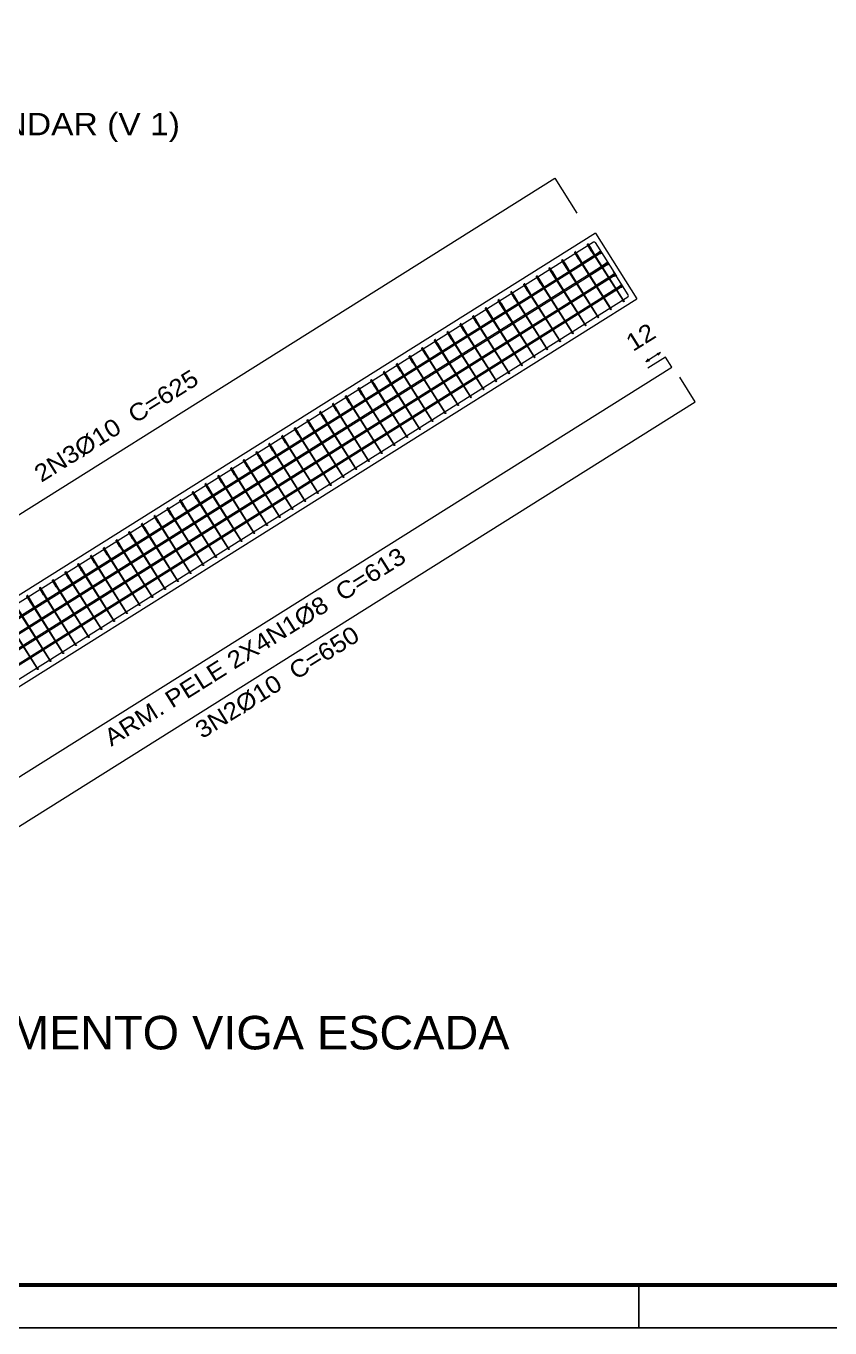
# Model space of a CAD drawing. Header units: millimetres. Extents: x 99 to 638, y -146 to 19.
# Drawn here: x 568.53 to 587.23, y -145.74 to -115.45 of the extents above; entities that cross this region are included whole.
import ezdxf
from ezdxf.enums import TextEntityAlignment as Align

# ---------------------------------------------------------------- set-up
doc = ezdxf.new("R2010")
doc.units = ezdxf.units.MM
for name, color, linetype, lineweight in [('ARM_DENTRO_VIGA', 4, 'Continuous', 15), ('ARM_LONGITUDINAL_Ø10', 33, 'Continuous', 9), ('ARM_LONGITUDINAL_Ø6_3', 31, 'Continuous', 9), ('ARM_LONGITUDINAL_Ø8', 32, 'Continuous', 9), ('COT_ARM', 3, 'Continuous', 0), ('SEC_DIM_VIGA', 3, 'Continuous', 0), ('TEXTO_REF_NOME', 3, 'Continuous', 0)]:
    doc.layers.add(name, color=color, linetype=linetype, lineweight=lineweight)
doc.layers.add('ARQ-FOLHA', color=7, linetype='Continuous')
doc.layers.add('ARQ-TEXTO4', color=1, linetype='Continuous')
doc.styles.add('CYPETXT', font='arial.ttf', dxfattribs={"height": 0.2})
doc.styles.add('ROMANS', font='romans.shx')

# ---------------------------------------------------------------- blocks, each defined once
blk = doc.blocks.new('FOLHA A1')
at = {"layer": 'ARQ-FOLHA'}
for p, q in [((286, -594), (286, -584)), ((0, -594), (841, -594))]:
    blk.add_line(p, q, dxfattribs=at)
at = {"layer": 'ARQ-FOLHA', "const_width": 1}
blk.add_lwpolyline([(25, -10), (25, -584), (831, -584), (831, -10), (25, -10)], dxfattribs=at)

msp = doc.modelspace()

# ---------------------------------------------------------------- hatches: boundary and pattern name
at = {"layer": 'ARM_DENTRO_VIGA'}
h = msp.add_hatch(color=256, dxfattribs=at)
edge = h.paths.add_edge_path()
edge.add_arc((581.3756, -120.8639), 0.0032, 0, 360)
h = msp.add_hatch(color=256, dxfattribs=at)
edge = h.paths.add_edge_path()
edge.add_arc((581.672, -120.6779), 0.0032, 0, 360)
h = msp.add_hatch(color=256, dxfattribs=at)
edge = h.paths.add_edge_path()
edge.add_arc((581.7576, -120.7571), 0.0032, 0, 360)
h = msp.add_hatch(color=256, dxfattribs=at)
edge = h.paths.add_edge_path()
edge.add_arc((581.0791, -121.05), 0.0032, 0, 360)
h = msp.add_hatch(color=256, dxfattribs=at)
edge = h.paths.add_edge_path()
edge.add_arc((581.1647, -121.1292), 0.0032, 0, 360)
h = msp.add_hatch(color=256, dxfattribs=at)
edge = h.paths.add_edge_path()
edge.add_arc((581.4611, -120.9432), 0.0032, 0, 360)
h = msp.add_hatch(color=256, dxfattribs=at)
edge = h.paths.add_edge_path()
edge.add_arc((581.464, -120.9647), 0.0032, 0, 360)
h = msp.add_hatch(color=256, dxfattribs=at)
edge = h.paths.add_edge_path()
edge.add_arc((581.481, -120.9918), 0.0032, 0, 360)
h = msp.add_hatch(color=256, dxfattribs=at)
edge = h.paths.add_edge_path()
edge.add_arc((582.1963, -121.1563), 0.0032, 0, 360)
h = msp.add_hatch(color=256, dxfattribs=at)
edge = h.paths.add_edge_path()
edge.add_arc((580.4862, -121.4221), 0.0032, 0, 360)
h = msp.add_hatch(color=256, dxfattribs=at)
edge = h.paths.add_edge_path()
edge.add_arc((580.7827, -121.2361), 0.0032, 0, 360)
h = msp.add_hatch(color=256, dxfattribs=at)
edge = h.paths.add_edge_path()
edge.add_arc((580.8682, -121.3153), 0.0032, 0, 360)
h = msp.add_hatch(color=256, dxfattribs=at)
edge = h.paths.add_edge_path()
edge.add_arc((581.6273, -121.2249), 0.0032, 0, 360)
h = msp.add_hatch(color=256, dxfattribs=at)
edge = h.paths.add_edge_path()
edge.add_arc((581.6443, -121.252), 0.0032, 0, 360)
h = msp.add_hatch(color=256, dxfattribs=at)
edge = h.paths.add_edge_path()
edge.add_arc((582.2656, -121.2668), 0.0032, 0, 360)
h = msp.add_hatch(color=256, dxfattribs=at)
edge = h.paths.add_edge_path()
edge.add_arc((580.1898, -121.6082), 0.0032, 0, 360)
h = msp.add_hatch(color=256, dxfattribs=at)
edge = h.paths.add_edge_path()
edge.add_arc((580.2753, -121.6874), 0.0032, 0, 360)
h = msp.add_hatch(color=256, dxfattribs=at)
edge = h.paths.add_edge_path()
edge.add_arc((580.5718, -121.5014), 0.0032, 0, 360)
h = msp.add_hatch(color=256, dxfattribs=at)
edge = h.paths.add_edge_path()
edge.add_arc((581.7906, -121.4851), 0.0032, 0, 360)
h = msp.add_hatch(color=256, dxfattribs=at)
edge = h.paths.add_edge_path()
edge.add_arc((581.8076, -121.5122), 0.0032, 0, 360)
h = msp.add_hatch(color=256, dxfattribs=at)
edge = h.paths.add_edge_path()
edge.add_arc((581.9539, -121.7453), 0.0032, 0, 360)
h = msp.add_hatch(color=256, dxfattribs=at)
edge = h.paths.add_edge_path()
edge.add_arc((581.9709, -121.7724), 0.0032, 0, 360)
h = msp.add_hatch(color=256, dxfattribs=at)
edge = h.paths.add_edge_path()
edge.add_arc((579.5969, -121.9803), 0.0032, 0, 360)
h = msp.add_hatch(color=256, dxfattribs=at)
edge = h.paths.add_edge_path()
edge.add_arc((579.6824, -122.0596), 0.0032, 0, 360)
h = msp.add_hatch(color=256, dxfattribs=at)
edge = h.paths.add_edge_path()
edge.add_arc((579.8933, -121.7943), 0.0032, 0, 360)
h = msp.add_hatch(color=256, dxfattribs=at)
edge = h.paths.add_edge_path()
edge.add_arc((579.9789, -121.8735), 0.0032, 0, 360)
h = msp.add_hatch(color=256, dxfattribs=at)
edge = h.paths.add_edge_path()
edge.add_arc((579.004, -122.3525), 0.0032, 0, 360)
h = msp.add_hatch(color=256, dxfattribs=at)
edge = h.paths.add_edge_path()
edge.add_arc((579.3005, -122.1664), 0.0032, 0, 360)
h = msp.add_hatch(color=256, dxfattribs=at)
edge = h.paths.add_edge_path()
edge.add_arc((579.386, -122.2456), 0.0032, 0, 360)
h = msp.add_hatch(color=256, dxfattribs=at)
edge = h.paths.add_edge_path()
edge.add_arc((578.7076, -122.5385), 0.0032, 0, 360)
h = msp.add_hatch(color=256, dxfattribs=at)
edge = h.paths.add_edge_path()
edge.add_arc((578.7931, -122.6178), 0.0032, 0, 360)
h = msp.add_hatch(color=256, dxfattribs=at)
edge = h.paths.add_edge_path()
edge.add_arc((579.0896, -122.4317), 0.0032, 0, 360)
h = msp.add_hatch(color=256, dxfattribs=at)
edge = h.paths.add_edge_path()
edge.add_arc((578.1147, -122.9106), 0.0032, 0, 360)
h = msp.add_hatch(color=256, dxfattribs=at)
edge = h.paths.add_edge_path()
edge.add_arc((578.2002, -122.9899), 0.0032, 0, 360)
h = msp.add_hatch(color=256, dxfattribs=at)
edge = h.paths.add_edge_path()
edge.add_arc((578.4111, -122.7246), 0.0032, 0, 360)
h = msp.add_hatch(color=256, dxfattribs=at)
edge = h.paths.add_edge_path()
edge.add_arc((578.4967, -122.8038), 0.0032, 0, 360)
h = msp.add_hatch(color=256, dxfattribs=at)
edge = h.paths.add_edge_path()
edge.add_arc((577.5218, -123.2828), 0.0032, 0, 360)
h = msp.add_hatch(color=256, dxfattribs=at)
edge = h.paths.add_edge_path()
edge.add_arc((577.8182, -123.0967), 0.0032, 0, 360)
h = msp.add_hatch(color=256, dxfattribs=at)
edge = h.paths.add_edge_path()
edge.add_arc((577.9038, -123.176), 0.0032, 0, 360)
h = msp.add_hatch(color=256, dxfattribs=at)
edge = h.paths.add_edge_path()
edge.add_arc((577.2253, -123.4688), 0.0032, 0, 360)
h = msp.add_hatch(color=256, dxfattribs=at)
edge = h.paths.add_edge_path()
edge.add_arc((577.3109, -123.5481), 0.0032, 0, 360)
h = msp.add_hatch(color=256, dxfattribs=at)
edge = h.paths.add_edge_path()
edge.add_arc((577.6073, -123.362), 0.0032, 0, 360)
h = msp.add_hatch(color=256, dxfattribs=at)
edge = h.paths.add_edge_path()
edge.add_arc((576.6325, -123.841), 0.0032, 0, 360)
h = msp.add_hatch(color=256, dxfattribs=at)
edge = h.paths.add_edge_path()
edge.add_arc((576.9289, -123.6549), 0.0032, 0, 360)
h = msp.add_hatch(color=256, dxfattribs=at)
edge = h.paths.add_edge_path()
edge.add_arc((577.0145, -123.7341), 0.0032, 0, 360)
h = msp.add_hatch(color=256, dxfattribs=at)
edge = h.paths.add_edge_path()
edge.add_arc((576.336, -124.027), 0.0032, 0, 360)
h = msp.add_hatch(color=256, dxfattribs=at)
edge = h.paths.add_edge_path()
edge.add_arc((576.4216, -124.1063), 0.0032, 0, 360)
h = msp.add_hatch(color=256, dxfattribs=at)
edge = h.paths.add_edge_path()
edge.add_arc((576.718, -123.9202), 0.0032, 0, 360)
h = msp.add_hatch(color=256, dxfattribs=at)
edge = h.paths.add_edge_path()
edge.add_arc((575.7431, -124.3992), 0.0032, 0, 360)
h = msp.add_hatch(color=256, dxfattribs=at)
edge = h.paths.add_edge_path()
edge.add_arc((575.8287, -124.4784), 0.0032, 0, 360)
h = msp.add_hatch(color=256, dxfattribs=at)
edge = h.paths.add_edge_path()
edge.add_arc((576.0396, -124.2131), 0.0032, 0, 360)
h = msp.add_hatch(color=256, dxfattribs=at)
edge = h.paths.add_edge_path()
edge.add_arc((576.1251, -124.2923), 0.0032, 0, 360)
h = msp.add_hatch(color=256, dxfattribs=at)
edge = h.paths.add_edge_path()
edge.add_arc((575.1502, -124.7713), 0.0032, 0, 360)
h = msp.add_hatch(color=256, dxfattribs=at)
edge = h.paths.add_edge_path()
edge.add_arc((575.4467, -124.5852), 0.0032, 0, 360)
h = msp.add_hatch(color=256, dxfattribs=at)
edge = h.paths.add_edge_path()
edge.add_arc((575.5322, -124.6645), 0.0032, 0, 360)
h = msp.add_hatch(color=256, dxfattribs=at)
edge = h.paths.add_edge_path()
edge.add_arc((574.8538, -124.9574), 0.0032, 0, 360)
h = msp.add_hatch(color=256, dxfattribs=at)
edge = h.paths.add_edge_path()
edge.add_arc((574.9394, -125.0366), 0.0032, 0, 360)
h = msp.add_hatch(color=256, dxfattribs=at)
edge = h.paths.add_edge_path()
edge.add_arc((575.2358, -124.8505), 0.0032, 0, 360)
h = msp.add_hatch(color=256, dxfattribs=at)
edge = h.paths.add_edge_path()
edge.add_arc((574.2609, -125.3295), 0.0032, 0, 360)
h = msp.add_hatch(color=256, dxfattribs=at)
edge = h.paths.add_edge_path()
edge.add_arc((574.3465, -125.4087), 0.0032, 0, 360)
h = msp.add_hatch(color=256, dxfattribs=at)
edge = h.paths.add_edge_path()
edge.add_arc((574.5574, -125.1434), 0.0032, 0, 360)
h = msp.add_hatch(color=256, dxfattribs=at)
edge = h.paths.add_edge_path()
edge.add_arc((574.6429, -125.2227), 0.0032, 0, 360)
h = msp.add_hatch(color=256, dxfattribs=at)
edge = h.paths.add_edge_path()
edge.add_arc((573.668, -125.7016), 0.0032, 0, 360)
h = msp.add_hatch(color=256, dxfattribs=at)
edge = h.paths.add_edge_path()
edge.add_arc((573.9645, -125.5156), 0.0032, 0, 360)
h = msp.add_hatch(color=256, dxfattribs=at)
edge = h.paths.add_edge_path()
edge.add_arc((574.05, -125.5948), 0.0032, 0, 360)
h = msp.add_hatch(color=256, dxfattribs=at)
edge = h.paths.add_edge_path()
edge.add_arc((573.3716, -125.8877), 0.0032, 0, 360)
h = msp.add_hatch(color=256, dxfattribs=at)
edge = h.paths.add_edge_path()
edge.add_arc((573.4571, -125.9669), 0.0032, 0, 360)
h = msp.add_hatch(color=256, dxfattribs=at)
edge = h.paths.add_edge_path()
edge.add_arc((573.7536, -125.7809), 0.0032, 0, 360)
h = msp.add_hatch(color=256, dxfattribs=at)
edge = h.paths.add_edge_path()
edge.add_arc((572.7787, -126.2598), 0.0032, 0, 360)
h = msp.add_hatch(color=256, dxfattribs=at)
edge = h.paths.add_edge_path()
edge.add_arc((573.0751, -126.0737), 0.0032, 0, 360)
h = msp.add_hatch(color=256, dxfattribs=at)
edge = h.paths.add_edge_path()
edge.add_arc((573.1607, -126.153), 0.0032, 0, 360)
h = msp.add_hatch(color=256, dxfattribs=at)
edge = h.paths.add_edge_path()
edge.add_arc((572.1858, -126.6319), 0.0032, 0, 360)
h = msp.add_hatch(color=256, dxfattribs=at)
edge = h.paths.add_edge_path()
edge.add_arc((572.4823, -126.4459), 0.0032, 0, 360)
h = msp.add_hatch(color=256, dxfattribs=at)
edge = h.paths.add_edge_path()
edge.add_arc((572.5678, -126.5251), 0.0032, 0, 360)
h = msp.add_hatch(color=256, dxfattribs=at)
edge = h.paths.add_edge_path()
edge.add_arc((572.8643, -126.3391), 0.0032, 0, 360)
h = msp.add_hatch(color=256, dxfattribs=at)
edge = h.paths.add_edge_path()
edge.add_arc((571.8894, -126.818), 0.0032, 0, 360)
h = msp.add_hatch(color=256, dxfattribs=at)
edge = h.paths.add_edge_path()
edge.add_arc((571.9749, -126.8972), 0.0032, 0, 360)
h = msp.add_hatch(color=256, dxfattribs=at)
edge = h.paths.add_edge_path()
edge.add_arc((572.2714, -126.7112), 0.0032, 0, 360)
h = msp.add_hatch(color=256, dxfattribs=at)
edge = h.paths.add_edge_path()
edge.add_arc((571.2965, -127.1901), 0.0032, 0, 360)
h = msp.add_hatch(color=256, dxfattribs=at)
edge = h.paths.add_edge_path()
edge.add_arc((571.5929, -127.0041), 0.0032, 0, 360)
h = msp.add_hatch(color=256, dxfattribs=at)
edge = h.paths.add_edge_path()
edge.add_arc((571.6785, -127.0833), 0.0032, 0, 360)
h = msp.add_hatch(color=256, dxfattribs=at)
edge = h.paths.add_edge_path()
edge.add_arc((571, -127.3762), 0.0032, 0, 360)
h = msp.add_hatch(color=256, dxfattribs=at)
edge = h.paths.add_edge_path()
edge.add_arc((571.0856, -127.4554), 0.0032, 0, 360)
h = msp.add_hatch(color=256, dxfattribs=at)
edge = h.paths.add_edge_path()
edge.add_arc((571.382, -127.2694), 0.0032, 0, 360)
h = msp.add_hatch(color=256, dxfattribs=at)
edge = h.paths.add_edge_path()
edge.add_arc((570.4072, -127.7483), 0.0032, 0, 360)
h = msp.add_hatch(color=256, dxfattribs=at)
edge = h.paths.add_edge_path()
edge.add_arc((570.4927, -127.8276), 0.0032, 0, 360)
h = msp.add_hatch(color=256, dxfattribs=at)
edge = h.paths.add_edge_path()
edge.add_arc((570.7036, -127.5623), 0.0032, 0, 360)
h = msp.add_hatch(color=256, dxfattribs=at)
edge = h.paths.add_edge_path()
edge.add_arc((570.7891, -127.6415), 0.0032, 0, 360)
h = msp.add_hatch(color=256, dxfattribs=at)
edge = h.paths.add_edge_path()
edge.add_arc((569.8143, -128.1205), 0.0032, 0, 360)
h = msp.add_hatch(color=256, dxfattribs=at)
edge = h.paths.add_edge_path()
edge.add_arc((570.1107, -127.9344), 0.0032, 0, 360)
h = msp.add_hatch(color=256, dxfattribs=at)
edge = h.paths.add_edge_path()
edge.add_arc((570.1963, -128.0136), 0.0032, 0, 360)
h = msp.add_hatch(color=256, dxfattribs=at)
edge = h.paths.add_edge_path()
edge.add_arc((569.5178, -128.3065), 0.0032, 0, 360)
h = msp.add_hatch(color=256, dxfattribs=at)
edge = h.paths.add_edge_path()
edge.add_arc((569.6034, -128.3858), 0.0032, 0, 360)
h = msp.add_hatch(color=256, dxfattribs=at)
edge = h.paths.add_edge_path()
edge.add_arc((569.8998, -128.1997), 0.0032, 0, 360)
h = msp.add_hatch(color=256, dxfattribs=at)
edge = h.paths.add_edge_path()
edge.add_arc((568.9249, -128.6787), 0.0032, 0, 360)
h = msp.add_hatch(color=256, dxfattribs=at)
edge = h.paths.add_edge_path()
edge.add_arc((569.2214, -128.4926), 0.0032, 0, 360)
h = msp.add_hatch(color=256, dxfattribs=at)
edge = h.paths.add_edge_path()
edge.add_arc((569.3069, -128.5718), 0.0032, 0, 360)
h = msp.add_hatch(color=256, dxfattribs=at)
edge = h.paths.add_edge_path()
edge.add_arc((568.6285, -128.8647), 0.0032, 0, 360)
h = msp.add_hatch(color=256, dxfattribs=at)
edge = h.paths.add_edge_path()
edge.add_arc((568.714, -128.944), 0.0032, 0, 360)
h = msp.add_hatch(color=256, dxfattribs=at)
edge = h.paths.add_edge_path()
edge.add_arc((569.0105, -128.7579), 0.0032, 0, 360)

# ---------------------------------------------------------------- linework, layer by layer
for centre, radius in [((581.3756, -120.8639), 0.0032), ((581.672, -120.6779), 0.0032), ((581.7576, -120.7571), 0.0032), ((581.8726, -120.7083), 0.016), ((581.8896, -120.7354), 0.016), ((581.0791, -121.05), 0.0032), ((581.1647, -121.1292), 0.0032), ((581.4611, -120.9432), 0.0032), ((581.464, -120.9647), 0.0032), ((581.481, -120.9918), 0.0032), ((582.0359, -120.9685), 0.016), ((582.0529, -120.9956), 0.016), ((582.1963, -121.1563), 0.0032), ((580.4862, -121.4221), 0.0032), ((580.7827, -121.2361), 0.0032), ((580.8682, -121.3153), 0.0032), ((581.6273, -121.2249), 0.0032), ((581.6443, -121.252), 0.0032), ((582.1992, -121.2287), 0.016), ((582.2162, -121.2558), 0.016), ((582.2656, -121.2668), 0.0032), ((582.3625, -121.4889), 0.016), ((580.1898, -121.6082), 0.0032), ((580.2753, -121.6874), 0.0032), ((580.5718, -121.5014), 0.0032), ((581.7906, -121.4851), 0.0032), ((581.8076, -121.5122), 0.0032), ((581.9539, -121.7453), 0.0032), ((581.9709, -121.7724), 0.0032), ((582.3795, -121.516), 0.016), ((579.5969, -121.9803), 0.0032), ((579.6824, -122.0596), 0.0032), ((579.8933, -121.7943), 0.0032), ((579.9789, -121.8735), 0.0032), ((582.1367, -122.0351), 0.0126), ((582.4332, -121.849), 0.0126), ((579.004, -122.3525), 0.0032), ((579.3005, -122.1664), 0.0032), ((579.386, -122.2456), 0.0032), ((581.8403, -122.2211), 0.0126), ((578.7076, -122.5385), 0.0032), ((578.7931, -122.6178), 0.0032), ((579.0896, -122.4317), 0.0032), ((581.2474, -122.5933), 0.0126), ((581.5438, -122.4072), 0.0126), ((578.1147, -122.9106), 0.0032), ((578.2002, -122.9899), 0.0032), ((578.4111, -122.7246), 0.0032), ((578.4967, -122.8038), 0.0032), ((580.6545, -122.9654), 0.0126), ((580.951, -122.7793), 0.0126), ((577.5218, -123.2828), 0.0032), ((577.8182, -123.0967), 0.0032), ((577.9038, -123.176), 0.0032), ((580.3581, -123.1515), 0.0126), ((577.2253, -123.4688), 0.0032), ((577.3109, -123.5481), 0.0032), ((577.6073, -123.362), 0.0032), ((579.7652, -123.5236), 0.0126), ((580.0616, -123.3375), 0.0126), ((576.6325, -123.841), 0.0032), ((576.9289, -123.6549), 0.0032), ((577.0145, -123.7341), 0.0032), ((579.1723, -123.8957), 0.0126), ((579.4687, -123.7097), 0.0126), ((576.336, -124.027), 0.0032), ((576.4216, -124.1063), 0.0032), ((576.718, -123.9202), 0.0032), ((578.8759, -124.0818), 0.0126), ((575.7431, -124.3992), 0.0032), ((575.8287, -124.4784), 0.0032), ((576.0396, -124.2131), 0.0032), ((576.1251, -124.2923), 0.0032), ((578.283, -124.4539), 0.0126), ((578.5794, -124.2678), 0.0126), ((575.1502, -124.7713), 0.0032), ((575.4467, -124.5852), 0.0032), ((575.5322, -124.6645), 0.0032), ((577.9865, -124.64), 0.0126), ((574.8538, -124.9574), 0.0032), ((574.9394, -125.0366), 0.0032), ((575.2358, -124.8505), 0.0032), ((577.3936, -125.0121), 0.0126), ((577.6901, -124.826), 0.0126), ((574.2609, -125.3295), 0.0032), ((574.3465, -125.4087), 0.0032), ((574.5574, -125.1434), 0.0032), ((574.6429, -125.2227), 0.0032), ((576.8008, -125.3842), 0.0126), ((577.0972, -125.1982), 0.0126), ((573.668, -125.7016), 0.0032), ((573.9645, -125.5156), 0.0032), ((574.05, -125.5948), 0.0032), ((576.5043, -125.5703), 0.0126), ((573.3716, -125.8877), 0.0032), ((573.4571, -125.9669), 0.0032), ((573.7536, -125.7809), 0.0032), ((575.9114, -125.9424), 0.0126), ((576.2079, -125.7564), 0.0126), ((572.7787, -126.2598), 0.0032), ((573.0751, -126.0737), 0.0032), ((573.1607, -126.153), 0.0032), ((575.3185, -126.3146), 0.0126), ((575.615, -126.1285), 0.0126), ((572.1858, -126.6319), 0.0032), ((572.4823, -126.4459), 0.0032), ((572.5678, -126.5251), 0.0032), ((572.8643, -126.3391), 0.0032), ((575.0221, -126.5006), 0.0126), ((571.8894, -126.818), 0.0032), ((571.9749, -126.8972), 0.0032), ((572.2714, -126.7112), 0.0032), ((574.4292, -126.8728), 0.0126), ((574.7256, -126.6867), 0.0126), ((571.2965, -127.1901), 0.0032), ((571.5929, -127.0041), 0.0032), ((571.6785, -127.0833), 0.0032), ((573.8363, -127.2449), 0.0126), ((574.1328, -127.0588), 0.0126), ((571, -127.3762), 0.0032), ((571.0856, -127.4554), 0.0032), ((571.382, -127.2694), 0.0032), ((573.5399, -127.4309), 0.0126), ((570.4072, -127.7483), 0.0032), ((570.4927, -127.8276), 0.0032), ((570.7036, -127.5623), 0.0032), ((570.7891, -127.6415), 0.0032), ((572.947, -127.8031), 0.0126), ((573.2434, -127.617), 0.0126), ((569.8143, -128.1205), 0.0032), ((570.1107, -127.9344), 0.0032), ((570.1963, -128.0136), 0.0032), ((572.6505, -127.9891), 0.0126), ((569.5178, -128.3065), 0.0032), ((569.6034, -128.3858), 0.0032), ((569.8998, -128.1997), 0.0032), ((572.0577, -128.3613), 0.0126), ((572.3541, -128.1752), 0.0126), ((568.9249, -128.6787), 0.0032), ((569.2214, -128.4926), 0.0032), ((569.3069, -128.5718), 0.0032), ((571.4648, -128.7334), 0.0126), ((571.7612, -128.5473), 0.0126), ((568.6285, -128.8647), 0.0032), ((568.714, -128.944), 0.0032), ((569.0105, -128.7579), 0.0032), ((571.1683, -128.9195), 0.0126), ((570.5754, -129.2916), 0.0126), ((570.8719, -129.1055), 0.0126), ((569.9826, -129.6637), 0.0126), ((570.279, -129.4777), 0.0126), ((569.6861, -129.8498), 0.0126), ((569.0932, -130.2219), 0.0126), ((569.3897, -130.0359), 0.0126), ((568.7968, -130.408), 0.0126)]:
    msp.add_circle(centre, radius, dxfattribs=at)
at = {"layer": 'ARM_LONGITUDINAL_Ø10'}
for points in [[(561.7926, -132.0729), (561.2822, -131.2598), (580.8349, -118.9874), (581.3453, -119.8005)], [(562.7129, -133.5392), (562.2199, -132.7537), (562.2149, -132.7376), (562.2187, -132.7211), (562.2302, -132.7088), (581.7277, -120.471), (581.7438, -120.466), (581.7602, -120.4698), (581.7726, -120.4813), (582.2656, -121.2668)], [(562.6436, -133.4288), (562.9877, -133.9771), (563.0001, -133.9886), (563.0166, -133.9923), (563.0327, -133.9874), (582.5302, -121.7496), (582.5417, -121.7373), (582.5454, -121.7208), (582.5405, -121.7047), (582.1963, -121.1563)], [(564.1868, -135.8874), (564.5483, -136.4633), (584.101, -124.1909), (583.7395, -123.615)]]:
    msp.add_lwpolyline(points, dxfattribs=at)
at = {"layer": 'ARM_LONGITUDINAL_Ø6_3'}
for points in [[(581.7576, -120.7571), (581.671, -120.6097), (581.6668, -120.6027), (581.6617, -120.5946), (581.6202, -120.5297), (581.6133, -120.5192), (581.6081, -120.5116), (581.6059, -120.509), (581.5968, -120.5147), (581.5982, -120.5178), (581.6028, -120.5258), (581.6094, -120.5365), (582.4198, -121.8277), (582.4265, -121.8383), (582.4314, -121.8461), (582.4332, -121.849), (582.4314, -121.8462), (582.4264, -121.8384), (582.4196, -121.8278), (581.5989, -120.5431), (581.592, -120.5326), (581.5867, -120.525), (581.5845, -120.5224), (581.5821, -120.5239), (581.5828, -120.5257), (581.5855, -120.5305), (581.672, -120.6779)], [(581.4611, -120.9432), (581.3746, -120.7958), (581.3703, -120.7888), (581.3652, -120.7806), (581.3238, -120.7158), (581.3169, -120.7052), (581.3116, -120.6976), (581.3094, -120.695), (581.3003, -120.7007), (581.3017, -120.7038), (581.3063, -120.7118), (581.3129, -120.7226), (582.1233, -122.0137), (582.13, -122.0244), (582.1349, -122.0322), (582.1367, -122.0351), (582.1349, -122.0322), (582.1299, -122.0244), (582.1232, -122.0138), (581.3024, -120.7292), (581.2955, -120.7186), (581.2903, -120.711), (581.2881, -120.7084), (581.2856, -120.71), (581.2863, -120.7118), (581.289, -120.7166), (581.3756, -120.8639)], [(580.8682, -121.3153), (580.7817, -121.1679), (580.7775, -121.1609), (580.7723, -121.1528), (580.7309, -121.0879), (580.724, -121.0773), (580.7187, -121.0698), (580.7165, -121.0672), (580.7075, -121.0729), (580.7089, -121.076), (580.7135, -121.084), (580.7201, -121.0947), (581.5304, -122.3859), (581.5371, -122.3965), (581.5421, -122.4043), (581.5438, -122.4072), (581.542, -122.4044), (581.5371, -122.3966), (581.5303, -122.386), (580.7095, -121.1013), (580.7027, -121.0907), (580.6974, -121.0832), (580.6952, -121.0806), (580.6927, -121.0821), (580.6935, -121.0839), (580.6961, -121.0887), (580.7827, -121.2361)], [(581.1647, -121.1292), (581.0781, -120.9819), (581.0739, -120.9749), (581.0688, -120.9667), (581.0273, -120.9018), (581.0204, -120.8913), (581.0152, -120.8837), (581.013, -120.8811), (581.0039, -120.8868), (581.0053, -120.8899), (581.0099, -120.8979), (581.0165, -120.9086), (581.8269, -122.1998), (581.8336, -122.2105), (581.8385, -122.2183), (581.8403, -122.2211), (581.8385, -122.2183), (581.8335, -122.2105), (581.8267, -122.1999), (581.006, -120.9152), (580.9991, -120.9047), (580.9938, -120.8971), (580.9916, -120.8945), (580.9892, -120.896), (580.9899, -120.8979), (580.9926, -120.9026), (581.0791, -121.05)], [(580.2753, -121.6874), (580.1888, -121.5401), (580.1846, -121.5331), (580.1794, -121.5249), (580.138, -121.46), (580.1311, -121.4495), (580.1259, -121.4419), (580.1236, -121.4393), (580.1146, -121.445), (580.116, -121.4481), (580.1206, -121.4561), (580.1272, -121.4668), (580.9376, -122.758), (580.9443, -122.7687), (580.9492, -122.7765), (580.951, -122.7793), (580.9491, -122.7765), (580.9442, -122.7687), (580.9374, -122.7581), (580.1167, -121.4734), (580.1098, -121.4629), (580.1045, -121.4553), (580.1023, -121.4527), (580.0998, -121.4542), (580.1006, -121.456), (580.1033, -121.4608), (580.1898, -121.6082)], [(580.5718, -121.5014), (580.4852, -121.354), (580.481, -121.347), (580.4759, -121.3388), (580.4344, -121.274), (580.4276, -121.2634), (580.4223, -121.2558), (580.4201, -121.2532), (580.411, -121.2589), (580.4124, -121.262), (580.417, -121.27), (580.4236, -121.2808), (581.234, -122.5719), (581.2407, -122.5826), (581.2456, -122.5904), (581.2474, -122.5933), (581.2456, -122.5904), (581.2406, -122.5826), (581.2338, -122.572), (580.4131, -121.2874), (580.4062, -121.2768), (580.401, -121.2692), (580.3987, -121.2666), (580.3963, -121.2682), (580.397, -121.27), (580.3997, -121.2747), (580.4862, -121.4221)], [(579.9789, -121.8735), (579.8924, -121.7261), (579.8881, -121.7191), (579.883, -121.711), (579.8416, -121.6461), (579.8347, -121.6355), (579.8294, -121.628), (579.8272, -121.6254), (579.8181, -121.6311), (579.8195, -121.6342), (579.8241, -121.6422), (579.8307, -121.6529), (580.6411, -122.944), (580.6478, -122.9547), (580.6527, -122.9625), (580.6545, -122.9654), (580.6527, -122.9625), (580.6477, -122.9548), (580.6409, -122.9442), (579.8202, -121.6595), (579.8133, -121.6489), (579.8081, -121.6414), (579.8059, -121.6388), (579.8034, -121.6403), (579.8041, -121.6421), (579.8068, -121.6469), (579.8933, -121.7943)], [(579.386, -122.2456), (579.2995, -122.0982), (579.2952, -122.0912), (579.2901, -122.0831), (579.2487, -122.0182), (579.2418, -122.0077), (579.2365, -122.0001), (579.2343, -121.9975), (579.2252, -122.0032), (579.2266, -122.0063), (579.2312, -122.0143), (579.2378, -122.025), (580.0482, -123.3162), (580.0549, -123.3268), (580.0598, -123.3347), (580.0616, -123.3375), (580.0598, -123.3347), (580.0548, -123.3269), (580.0481, -123.3163), (579.2273, -122.0316), (579.2204, -122.0211), (579.2152, -122.0135), (579.213, -122.0109), (579.2105, -122.0124), (579.2112, -122.0142), (579.2139, -122.019), (579.3005, -122.1664)], [(579.6824, -122.0596), (579.5959, -121.9122), (579.5917, -121.9052), (579.5866, -121.897), (579.5451, -121.8322), (579.5382, -121.8216), (579.533, -121.814), (579.5308, -121.8114), (579.5217, -121.8171), (579.5231, -121.8202), (579.5277, -121.8282), (579.5343, -121.839), (580.3447, -123.1301), (580.3514, -123.1408), (580.3563, -123.1486), (580.3581, -123.1515), (580.3563, -123.1486), (580.3513, -123.1408), (580.3445, -123.1302), (579.5238, -121.8456), (579.5169, -121.835), (579.5116, -121.8274), (579.5094, -121.8248), (579.507, -121.8264), (579.5077, -121.8282), (579.5104, -121.8329), (579.5969, -121.9803)], [(578.7931, -122.6178), (578.7066, -122.4704), (578.7024, -122.4634), (578.6972, -122.4552), (578.6558, -122.3904), (578.6489, -122.3798), (578.6436, -122.3722), (578.6414, -122.3696), (578.6324, -122.3753), (578.6337, -122.3784), (578.6384, -122.3864), (578.6449, -122.3972), (579.4553, -123.6883), (579.462, -123.699), (579.4669, -123.7068), (579.4687, -123.7097), (579.4669, -123.7068), (579.462, -123.699), (579.4552, -123.6884), (578.6344, -122.4037), (578.6276, -122.3932), (578.6223, -122.3856), (578.6201, -122.383), (578.6176, -122.3846), (578.6184, -122.3864), (578.621, -122.3911), (578.7076, -122.5385)], [(579.0896, -122.4317), (579.003, -122.2843), (578.9988, -122.2773), (578.9937, -122.2691), (578.9522, -122.2043), (578.9453, -122.1937), (578.9401, -122.1862), (578.9379, -122.1836), (578.9288, -122.1893), (578.9302, -122.1924), (578.9348, -122.2004), (578.9414, -122.2111), (579.7518, -123.5022), (579.7585, -123.5129), (579.7634, -123.5207), (579.7652, -123.5236), (579.7634, -123.5207), (579.7584, -123.513), (579.7516, -123.5024), (578.9309, -122.2177), (578.924, -122.2071), (578.9187, -122.1995), (578.9165, -122.197), (578.9141, -122.1985), (578.9148, -122.2003), (578.9175, -122.2051), (579.004, -122.3525)], [(578.4967, -122.8038), (578.4101, -122.6564), (578.4059, -122.6494), (578.4008, -122.6413), (578.3593, -122.5764), (578.3525, -122.5659), (578.3472, -122.5583), (578.345, -122.5557), (578.3359, -122.5614), (578.3373, -122.5645), (578.3419, -122.5725), (578.3485, -122.5832), (579.1589, -123.8744), (579.1656, -123.885), (579.1705, -123.8929), (579.1723, -123.8957), (579.1705, -123.8929), (579.1655, -123.8851), (579.1587, -123.8745), (578.338, -122.5898), (578.3311, -122.5793), (578.3259, -122.5717), (578.3236, -122.5691), (578.3212, -122.5706), (578.3219, -122.5724), (578.3246, -122.5772), (578.4111, -122.7246)], [(577.9038, -123.176), (577.8173, -123.0286), (577.813, -123.0216), (577.8079, -123.0134), (577.7665, -122.9485), (577.7596, -122.938), (577.7543, -122.9304), (577.7521, -122.9278), (577.743, -122.9335), (577.7444, -122.9366), (577.749, -122.9446), (577.7556, -122.9554), (578.566, -124.2465), (578.5727, -124.2572), (578.5776, -124.265), (578.5794, -124.2678), (578.5776, -124.265), (578.5726, -124.2572), (578.5658, -124.2466), (577.7451, -122.9619), (577.7382, -122.9514), (577.733, -122.9438), (577.7307, -122.9412), (577.7283, -122.9428), (577.729, -122.9446), (577.7317, -122.9493), (577.8182, -123.0967)], [(578.2002, -122.9899), (578.1137, -122.8425), (578.1095, -122.8355), (578.1043, -122.8273), (578.0629, -122.7625), (578.056, -122.7519), (578.0508, -122.7443), (578.0485, -122.7418), (578.0395, -122.7474), (578.0409, -122.7506), (578.0455, -122.7586), (578.0521, -122.7693), (578.8625, -124.0604), (578.8692, -124.0711), (578.8741, -124.0789), (578.8759, -124.0818), (578.874, -124.0789), (578.8691, -124.0712), (578.8623, -124.0605), (578.0416, -122.7759), (578.0347, -122.7653), (578.0294, -122.7577), (578.0272, -122.7552), (578.0247, -122.7567), (578.0255, -122.7585), (578.0281, -122.7633), (578.1147, -122.9106)], [(577.6073, -123.362), (577.5208, -123.2146), (577.5166, -123.2076), (577.5115, -123.1995), (577.47, -123.1346), (577.4631, -123.1241), (577.4579, -123.1165), (577.4556, -123.1139), (577.4466, -123.1196), (577.448, -123.1227), (577.4526, -123.1307), (577.4592, -123.1414), (578.2696, -124.4326), (578.2763, -124.4432), (578.2812, -124.4511), (578.283, -124.4539), (578.2812, -124.4511), (578.2762, -124.4433), (578.2694, -124.4327), (577.4487, -123.148), (577.4418, -123.1375), (577.4365, -123.1299), (577.4343, -123.1273), (577.4319, -123.1288), (577.4326, -123.1306), (577.4353, -123.1354), (577.5218, -123.2828)], [(577.0145, -123.7341), (576.9279, -123.5868), (576.9237, -123.5798), (576.9186, -123.5716), (576.8771, -123.5067), (576.8702, -123.4962), (576.865, -123.4886), (576.8628, -123.486), (576.8537, -123.4917), (576.8551, -123.4948), (576.8597, -123.5028), (576.8663, -123.5136), (577.6767, -124.8047), (577.6834, -124.8154), (577.6883, -124.8232), (577.6901, -124.826), (577.6883, -124.8232), (577.6833, -124.8154), (577.6765, -124.8048), (576.8558, -123.5201), (576.8489, -123.5096), (576.8436, -123.502), (576.8414, -123.4994), (576.839, -123.5009), (576.8397, -123.5028), (576.8424, -123.5075), (576.9289, -123.6549)], [(577.3109, -123.5481), (577.2244, -123.4007), (577.2201, -123.3937), (577.215, -123.3855), (577.1736, -123.3207), (577.1667, -123.3101), (577.1614, -123.3025), (577.1592, -123.2999), (577.1501, -123.3056), (577.1515, -123.3088), (577.1561, -123.3167), (577.1627, -123.3275), (577.9731, -124.6186), (577.9798, -124.6293), (577.9847, -124.6371), (577.9865, -124.64), (577.9847, -124.6371), (577.9797, -124.6294), (577.973, -124.6187), (577.1522, -123.3341), (577.1453, -123.3235), (577.1401, -123.3159), (577.1379, -123.3133), (577.1354, -123.3149), (577.1361, -123.3167), (577.1388, -123.3215), (577.2253, -123.4688)], [(576.4216, -124.1063), (576.335, -123.9589), (576.3308, -123.9519), (576.3257, -123.9437), (576.2842, -123.8789), (576.2774, -123.8683), (576.2721, -123.8607), (576.2699, -123.8581), (576.2608, -123.8638), (576.2622, -123.8669), (576.2668, -123.8749), (576.2734, -123.8857), (577.0838, -125.1768), (577.0905, -125.1875), (577.0954, -125.1953), (577.0972, -125.1982), (577.0954, -125.1953), (577.0904, -125.1876), (577.0836, -125.1769), (576.2629, -123.8923), (576.256, -123.8817), (576.2508, -123.8741), (576.2485, -123.8715), (576.2461, -123.8731), (576.2468, -123.8749), (576.2495, -123.8797), (576.336, -124.027)], [(576.718, -123.9202), (576.6315, -123.7728), (576.6273, -123.7658), (576.6221, -123.7577), (576.5807, -123.6928), (576.5738, -123.6823), (576.5685, -123.6747), (576.5663, -123.6721), (576.5573, -123.6778), (576.5586, -123.6809), (576.5633, -123.6889), (576.5698, -123.6996), (577.3802, -124.9908), (577.3869, -125.0014), (577.3918, -125.0092), (577.3936, -125.0121), (577.3918, -125.0093), (577.3869, -125.0015), (577.3801, -124.9909), (576.5593, -123.7062), (576.5525, -123.6957), (576.5472, -123.6881), (576.545, -123.6855), (576.5425, -123.687), (576.5432, -123.6888), (576.5459, -123.6936), (576.6325, -123.841)], [(576.1251, -124.2923), (576.0386, -124.145), (576.0344, -124.138), (576.0292, -124.1298), (575.9878, -124.0649), (575.9809, -124.0544), (575.9757, -124.0468), (575.9734, -124.0442), (575.9644, -124.0499), (575.9658, -124.053), (575.9704, -124.061), (575.977, -124.0717), (576.7874, -125.3629), (576.7941, -125.3736), (576.799, -125.3814), (576.8008, -125.3842), (576.7989, -125.3814), (576.794, -125.3736), (576.7872, -125.363), (575.9665, -124.0783), (575.9596, -124.0678), (575.9543, -124.0602), (575.9521, -124.0576), (575.9496, -124.0591), (575.9504, -124.061), (575.953, -124.0657), (576.0396, -124.2131)], [(575.5322, -124.6645), (575.4457, -124.5171), (575.4415, -124.5101), (575.4363, -124.5019), (575.3949, -124.4371), (575.388, -124.4265), (575.3828, -124.4189), (575.3805, -124.4163), (575.3715, -124.422), (575.3729, -124.4251), (575.3775, -124.4331), (575.3841, -124.4439), (576.1945, -125.735), (576.2012, -125.7457), (576.2061, -125.7535), (576.2079, -125.7564), (576.206, -125.7535), (576.2011, -125.7457), (576.1943, -125.7351), (575.3736, -124.4505), (575.3667, -124.4399), (575.3614, -124.4323), (575.3592, -124.4297), (575.3568, -124.4313), (575.3575, -124.4331), (575.3602, -124.4379), (575.4467, -124.5852)], [(575.8287, -124.4784), (575.7422, -124.331), (575.7379, -124.324), (575.7328, -124.3159), (575.6914, -124.251), (575.6845, -124.2405), (575.6792, -124.2329), (575.677, -124.2303), (575.6679, -124.236), (575.6693, -124.2391), (575.6739, -124.2471), (575.6805, -124.2578), (576.4909, -125.549), (576.4976, -125.5596), (576.5025, -125.5674), (576.5043, -125.5703), (576.5025, -125.5675), (576.4975, -125.5597), (576.4907, -125.5491), (575.67, -124.2644), (575.6631, -124.2538), (575.6579, -124.2463), (575.6556, -124.2437), (575.6532, -124.2452), (575.6539, -124.247), (575.6566, -124.2518), (575.7431, -124.3992)], [(574.9394, -125.0366), (574.8528, -124.8892), (574.8486, -124.8822), (574.8435, -124.8741), (574.802, -124.8092), (574.7951, -124.7986), (574.7899, -124.7911), (574.7877, -124.7885), (574.7786, -124.7942), (574.78, -124.7973), (574.7846, -124.8053), (574.7912, -124.816), (575.6016, -126.1072), (575.6083, -126.1178), (575.6132, -126.1256), (575.615, -126.1285), (575.6132, -126.1256), (575.6082, -126.1179), (575.6014, -126.1073), (574.7807, -124.8226), (574.7738, -124.812), (574.7685, -124.8045), (574.7663, -124.8019), (574.7639, -124.8034), (574.7646, -124.8052), (574.7673, -124.81), (574.8538, -124.9574)], [(575.2358, -124.8505), (575.1493, -124.7032), (575.145, -124.6962), (575.1399, -124.688), (575.0985, -124.6231), (575.0916, -124.6126), (575.0863, -124.605), (575.0841, -124.6024), (575.075, -124.6081), (575.0764, -124.6112), (575.081, -124.6192), (575.0876, -124.6299), (575.898, -125.9211), (575.9047, -125.9318), (575.9096, -125.9396), (575.9114, -125.9424), (575.9096, -125.9396), (575.9046, -125.9318), (575.8979, -125.9212), (575.0771, -124.6365), (575.0702, -124.626), (575.065, -124.6184), (575.0628, -124.6158), (575.0603, -124.6173), (575.061, -124.6191), (575.0637, -124.6239), (575.1502, -124.7713)], [(574.6429, -125.2227), (574.5564, -125.0753), (574.5522, -125.0683), (574.547, -125.0601), (574.5056, -124.9953), (574.4987, -124.9847), (574.4934, -124.9771), (574.4912, -124.9745), (574.4821, -124.9802), (574.4835, -124.9833), (574.4882, -124.9913), (574.4947, -125.0021), (575.3051, -126.2932), (575.3118, -126.3039), (575.3167, -126.3117), (575.3185, -126.3146), (575.3167, -126.3117), (575.3118, -126.3039), (575.305, -126.2933), (574.4842, -125.0087), (574.4773, -124.9981), (574.4721, -124.9905), (574.4699, -124.9879), (574.4674, -124.9895), (574.4681, -124.9913), (574.4708, -124.996), (574.5574, -125.1434)], [(574.05, -125.5948), (573.9635, -125.4474), (573.9593, -125.4404), (573.9541, -125.4322), (573.9127, -125.3674), (573.9058, -125.3568), (573.9005, -125.3493), (573.8983, -125.3467), (573.8893, -125.3524), (573.8907, -125.3555), (573.8953, -125.3635), (573.9019, -125.3742), (574.7123, -126.6653), (574.719, -126.676), (574.7239, -126.6838), (574.7256, -126.6867), (574.7238, -126.6838), (574.7189, -126.6761), (574.7121, -126.6655), (573.8914, -125.3808), (573.8845, -125.3702), (573.8792, -125.3627), (573.877, -125.3601), (573.8745, -125.3616), (573.8753, -125.3634), (573.8779, -125.3682), (573.9645, -125.5156)], [(574.3465, -125.4087), (574.2599, -125.2614), (574.2557, -125.2544), (574.2506, -125.2462), (574.2091, -125.1813), (574.2022, -125.1708), (574.197, -125.1632), (574.1948, -125.1606), (574.1857, -125.1663), (574.1871, -125.1694), (574.1917, -125.1774), (574.1983, -125.1881), (575.0087, -126.4793), (575.0154, -126.49), (575.0203, -126.4978), (575.0221, -126.5006), (575.0203, -126.4978), (575.0153, -126.49), (575.0085, -126.4794), (574.1878, -125.1947), (574.1809, -125.1842), (574.1756, -125.1766), (574.1734, -125.174), (574.171, -125.1755), (574.1717, -125.1773), (574.1744, -125.1821), (574.2609, -125.3295)], [(573.4571, -125.9669), (573.3706, -125.8195), (573.3664, -125.8125), (573.3612, -125.8044), (573.3198, -125.7395), (573.3129, -125.729), (573.3077, -125.7214), (573.3054, -125.7188), (573.2964, -125.7245), (573.2978, -125.7276), (573.3024, -125.7356), (573.309, -125.7463), (574.1194, -127.0375), (574.1261, -127.0481), (574.131, -127.056), (574.1328, -127.0588), (574.1309, -127.056), (574.126, -127.0482), (574.1192, -127.0376), (573.2985, -125.7529), (573.2916, -125.7424), (573.2863, -125.7348), (573.2841, -125.7322), (573.2816, -125.7337), (573.2824, -125.7355), (573.2851, -125.7403), (573.3716, -125.8877)], [(573.7536, -125.7809), (573.667, -125.6335), (573.6628, -125.6265), (573.6577, -125.6183), (573.6163, -125.5535), (573.6094, -125.5429), (573.6041, -125.5353), (573.6019, -125.5327), (573.5928, -125.5384), (573.5942, -125.5415), (573.5988, -125.5495), (573.6054, -125.5603), (574.4158, -126.8514), (574.4225, -126.8621), (574.4274, -126.8699), (574.4292, -126.8728), (574.4274, -126.8699), (574.4224, -126.8621), (574.4156, -126.8515), (573.5949, -125.5668), (573.588, -125.5563), (573.5828, -125.5487), (573.5805, -125.5461), (573.5781, -125.5477), (573.5788, -125.5495), (573.5815, -125.5542), (573.668, -125.7016)], [(573.1607, -126.153), (573.0742, -126.0056), (573.0699, -125.9986), (573.0648, -125.9904), (573.0234, -125.9256), (573.0165, -125.915), (573.0112, -125.9074), (573.009, -125.9049), (572.9999, -125.9105), (573.0013, -125.9137), (573.0059, -125.9217), (573.0125, -125.9324), (573.8229, -127.2235), (573.8296, -127.2342), (573.8345, -127.242), (573.8363, -127.2449), (573.8345, -127.242), (573.8295, -127.2343), (573.8228, -127.2236), (573.002, -125.939), (572.9951, -125.9284), (572.9899, -125.9208), (572.9877, -125.9183), (572.9852, -125.9198), (572.9859, -125.9216), (572.9886, -125.9264), (573.0751, -126.0737)], [(572.5678, -126.5251), (572.4813, -126.3777), (572.477, -126.3707), (572.4719, -126.3626), (572.4305, -126.2977), (572.4236, -126.2872), (572.4183, -126.2796), (572.4161, -126.277), (572.407, -126.2827), (572.4084, -126.2858), (572.413, -126.2938), (572.4196, -126.3045), (573.23, -127.5957), (573.2367, -127.6063), (573.2416, -127.6142), (573.2434, -127.617), (573.2416, -127.6142), (573.2366, -127.6064), (573.2299, -127.5958), (572.4091, -126.3111), (572.4022, -126.3006), (572.397, -126.293), (572.3948, -126.2904), (572.3923, -126.2919), (572.393, -126.2937), (572.3957, -126.2985), (572.4823, -126.4459)], [(572.8643, -126.3391), (572.7777, -126.1917), (572.7735, -126.1847), (572.7684, -126.1765), (572.7269, -126.1116), (572.72, -126.1011), (572.7148, -126.0935), (572.7126, -126.0909), (572.7035, -126.0966), (572.7049, -126.0997), (572.7095, -126.1077), (572.7161, -126.1185), (573.5265, -127.4096), (573.5332, -127.4203), (573.5381, -127.4281), (573.5399, -127.4309), (573.5381, -127.4281), (573.5331, -127.4203), (573.5263, -127.4097), (572.7056, -126.125), (572.6987, -126.1145), (572.6934, -126.1069), (572.6912, -126.1043), (572.6888, -126.1059), (572.6895, -126.1077), (572.6922, -126.1124), (572.7787, -126.2598)], [(572.2714, -126.7112), (572.1848, -126.5638), (572.1806, -126.5568), (572.1755, -126.5486), (572.134, -126.4838), (572.1271, -126.4732), (572.1219, -126.4656), (572.1197, -126.4631), (572.1106, -126.4687), (572.112, -126.4719), (572.1166, -126.4799), (572.1232, -126.4906), (572.9336, -127.7817), (572.9403, -127.7924), (572.9452, -127.8002), (572.947, -127.8031), (572.9452, -127.8002), (572.9402, -127.7925), (572.9334, -127.7818), (572.1127, -126.4972), (572.1058, -126.4866), (572.1005, -126.479), (572.0983, -126.4764), (572.0959, -126.478), (572.0966, -126.4798), (572.0993, -126.4846), (572.1858, -126.6319)], [(571.6785, -127.0833), (571.5919, -126.9359), (571.5877, -126.9289), (571.5826, -126.9208), (571.5411, -126.8559), (571.5343, -126.8454), (571.529, -126.8378), (571.5268, -126.8352), (571.5177, -126.8409), (571.5191, -126.844), (571.5237, -126.852), (571.5303, -126.8627), (572.3407, -128.1539), (572.3474, -128.1645), (572.3523, -128.1723), (572.3541, -128.1752), (572.3523, -128.1724), (572.3473, -128.1646), (572.3405, -128.154), (571.5198, -126.8693), (571.5129, -126.8588), (571.5077, -126.8512), (571.5054, -126.8486), (571.503, -126.8501), (571.5037, -126.8519), (571.5064, -126.8567), (571.5929, -127.0041)], [(571.9749, -126.8972), (571.8884, -126.7499), (571.8842, -126.7429), (571.879, -126.7347), (571.8376, -126.6698), (571.8307, -126.6593), (571.8254, -126.6517), (571.8232, -126.6491), (571.8142, -126.6548), (571.8156, -126.6579), (571.8202, -126.6659), (571.8268, -126.6767), (572.6371, -127.9678), (572.6438, -127.9785), (572.6488, -127.9863), (572.6505, -127.9891), (572.6487, -127.9863), (572.6438, -127.9785), (572.637, -127.9679), (571.8162, -126.6832), (571.8094, -126.6727), (571.8041, -126.6651), (571.8019, -126.6625), (571.7994, -126.6641), (571.8002, -126.6659), (571.8028, -126.6706), (571.8894, -126.818)], [(571.0856, -127.4554), (570.9991, -127.3081), (570.9948, -127.3011), (570.9897, -127.2929), (570.9483, -127.228), (570.9414, -127.2175), (570.9361, -127.2099), (570.9339, -127.2073), (570.9248, -127.213), (570.9262, -127.2161), (570.9308, -127.2241), (570.9374, -127.2348), (571.7478, -128.526), (571.7545, -128.5367), (571.7594, -128.5445), (571.7612, -128.5473), (571.7594, -128.5445), (571.7544, -128.5367), (571.7476, -128.5261), (570.9269, -127.2414), (570.92, -127.2309), (570.9148, -127.2233), (570.9126, -127.2207), (570.9101, -127.2222), (570.9108, -127.2241), (570.9135, -127.2288), (571, -127.3762)], [(571.382, -127.2694), (571.2955, -127.122), (571.2913, -127.115), (571.2861, -127.1068), (571.2447, -127.042), (571.2378, -127.0314), (571.2326, -127.0238), (571.2303, -127.0212), (571.2213, -127.0269), (571.2227, -127.03), (571.2273, -127.038), (571.2339, -127.0488), (572.0443, -128.3399), (572.051, -128.3506), (572.0559, -128.3584), (572.0577, -128.3613), (572.0558, -128.3584), (572.0509, -128.3507), (572.0441, -128.34), (571.2234, -127.0554), (571.2165, -127.0448), (571.2112, -127.0372), (571.209, -127.0346), (571.2065, -127.0362), (571.2073, -127.038), (571.21, -127.0428), (571.2965, -127.1901)], [(570.7891, -127.6415), (570.7026, -127.4941), (570.6984, -127.4871), (570.6933, -127.479), (570.6518, -127.4141), (570.6449, -127.4036), (570.6397, -127.396), (570.6375, -127.3934), (570.6284, -127.3991), (570.6298, -127.4022), (570.6344, -127.4102), (570.641, -127.4209), (571.4514, -128.7121), (571.4581, -128.7227), (571.463, -128.7305), (571.4648, -128.7334), (571.463, -128.7306), (571.458, -128.7228), (571.4512, -128.7122), (570.6305, -127.4275), (570.6236, -127.417), (570.6183, -127.4094), (570.6161, -127.4068), (570.6137, -127.4083), (570.6144, -127.4101), (570.6171, -127.4149), (570.7036, -127.5623)], [(570.1963, -128.0136), (570.1097, -127.8663), (570.1055, -127.8593), (570.1004, -127.8511), (570.0589, -127.7862), (570.052, -127.7757), (570.0468, -127.7681), (570.0446, -127.7655), (570.0355, -127.7712), (570.0369, -127.7743), (570.0415, -127.7823), (570.0481, -127.793), (570.8585, -129.0842), (570.8652, -129.0949), (570.8701, -129.1027), (570.8719, -129.1055), (570.8701, -129.1027), (570.8651, -129.0949), (570.8583, -129.0843), (570.0376, -127.7996), (570.0307, -127.7891), (570.0254, -127.7815), (570.0232, -127.7789), (570.0208, -127.7804), (570.0215, -127.7823), (570.0242, -127.787), (570.1107, -127.9344)], [(570.4927, -127.8276), (570.4062, -127.6802), (570.4019, -127.6732), (570.3968, -127.665), (570.3554, -127.6002), (570.3485, -127.5896), (570.3432, -127.582), (570.341, -127.5794), (570.3319, -127.5851), (570.3333, -127.5882), (570.3379, -127.5962), (570.3445, -127.607), (571.1549, -128.8981), (571.1616, -128.9088), (571.1665, -128.9166), (571.1683, -128.9195), (571.1665, -128.9166), (571.1615, -128.9088), (571.1548, -128.8982), (570.334, -127.6136), (570.3271, -127.603), (570.3219, -127.5954), (570.3197, -127.5928), (570.3172, -127.5944), (570.3179, -127.5962), (570.3206, -127.601), (570.4072, -127.7483)], [(569.6034, -128.3858), (569.5168, -128.2384), (569.5126, -128.2314), (569.5075, -128.2232), (569.466, -128.1584), (569.4592, -128.1478), (569.4539, -128.1402), (569.4517, -128.1376), (569.4426, -128.1433), (569.444, -128.1464), (569.4486, -128.1544), (569.4552, -128.1652), (570.2656, -129.4563), (570.2723, -129.467), (570.2772, -129.4748), (570.279, -129.4777), (570.2772, -129.4748), (570.2722, -129.467), (570.2654, -129.4564), (569.4447, -128.1718), (569.4378, -128.1612), (569.4326, -128.1536), (569.4303, -128.151), (569.4279, -128.1526), (569.4286, -128.1544), (569.4313, -128.1591), (569.5178, -128.3065)], [(569.8998, -128.1997), (569.8133, -128.0523), (569.8091, -128.0453), (569.8039, -128.0372), (569.7625, -127.9723), (569.7556, -127.9617), (569.7503, -127.9542), (569.7481, -127.9516), (569.7391, -127.9573), (569.7404, -127.9604), (569.7451, -127.9684), (569.7517, -127.9791), (570.562, -129.2703), (570.5687, -129.2809), (570.5736, -129.2887), (570.5754, -129.2916), (570.5736, -129.2888), (570.5687, -129.281), (570.5619, -129.2704), (569.7411, -127.9857), (569.7343, -127.9751), (569.729, -127.9676), (569.7268, -127.965), (569.7243, -127.9665), (569.7251, -127.9683), (569.7277, -127.9731), (569.8143, -128.1205)], [(569.3069, -128.5718), (569.2204, -128.4245), (569.2162, -128.4175), (569.211, -128.4093), (569.1696, -128.3444), (569.1627, -128.3339), (569.1575, -128.3263), (569.1552, -128.3237), (569.1462, -128.3294), (569.1476, -128.3325), (569.1522, -128.3405), (569.1588, -128.3512), (569.9692, -129.6424), (569.9759, -129.6531), (569.9808, -129.6609), (569.9826, -129.6637), (569.9807, -129.6609), (569.9758, -129.6531), (569.969, -129.6425), (569.1483, -128.3578), (569.1414, -128.3473), (569.1361, -128.3397), (569.1339, -128.3371), (569.1314, -128.3386), (569.1322, -128.3404), (569.1348, -128.3452), (569.2214, -128.4926)], [(568.714, -128.944), (568.6275, -128.7966), (568.6233, -128.7896), (568.6182, -128.7814), (568.5767, -128.7166), (568.5698, -128.706), (568.5646, -128.6984), (568.5623, -128.6958), (568.5533, -128.7015), (568.5547, -128.7046), (568.5593, -128.7126), (568.5659, -128.7234), (569.3763, -130.0145), (569.383, -130.0252), (569.3879, -130.033), (569.3897, -130.0359), (569.3879, -130.033), (569.3829, -130.0252), (569.3761, -130.0146), (568.5554, -128.73), (568.5485, -128.7194), (568.5432, -128.7118), (568.541, -128.7092), (568.5386, -128.7108), (568.5393, -128.7126), (568.542, -128.7173), (568.6285, -128.8647)], [(569.0105, -128.7579), (568.924, -128.6105), (568.9197, -128.6035), (568.9146, -128.5954), (568.8732, -128.5305), (568.8663, -128.5199), (568.861, -128.5124), (568.8588, -128.5098), (568.8497, -128.5155), (568.8511, -128.5186), (568.8557, -128.5266), (568.8623, -128.5373), (569.6727, -129.8284), (569.6794, -129.8391), (569.6843, -129.8469), (569.6861, -129.8498), (569.6843, -129.8469), (569.6793, -129.8392), (569.6725, -129.8286), (568.8518, -128.5439), (568.8449, -128.5333), (568.8397, -128.5258), (568.8374, -128.5232), (568.835, -128.5247), (568.8357, -128.5265), (568.8384, -128.5313), (568.9249, -128.6787)], [(568.2694, -128.9094), (569.0798, -130.2006), (569.0865, -130.2112), (569.0914, -130.2191), (569.0932, -130.2219), (569.0914, -130.2191), (569.0864, -130.2113), (569.0797, -130.2007), (568.2589, -128.916)], [(567.973, -129.0955), (568.7834, -130.3866), (568.7901, -130.3973), (568.795, -130.4051), (568.7968, -130.408), (568.795, -130.4051), (568.79, -130.3974), (568.7832, -130.3867), (567.9625, -129.1021)]]:
    msp.add_lwpolyline(points, dxfattribs=at)
at = {"layer": 'ARM_LONGITUDINAL_Ø8'}
for points in [[(562.7894, -132.686), (562.4051, -132.9272), (562.3929, -132.9348), (562.3841, -132.9404), (562.3808, -132.9424), (562.3841, -132.9404), (562.3929, -132.9348), (562.4051, -132.9272), (581.8483, -120.7235), (581.8605, -120.7159), (581.8693, -120.7103), (581.8726, -120.7083), (581.8693, -120.7103), (581.8605, -120.7159), (581.8483, -120.7235), (581.464, -120.9647)], [(562.8064, -132.7131), (562.4221, -132.9543), (562.41, -132.9619), (562.4011, -132.9675), (562.3978, -132.9695), (562.4011, -132.9675), (562.41, -132.9619), (562.4221, -132.9543), (581.8654, -120.7506), (581.8775, -120.743), (581.8863, -120.7374), (581.8896, -120.7354), (581.8863, -120.7374), (581.8775, -120.743), (581.8654, -120.7506), (581.481, -120.9918)], [(562.9527, -132.9462), (562.5684, -133.1874), (562.5563, -133.195), (562.5474, -133.2006), (562.5441, -133.2026), (562.5474, -133.2006), (562.5563, -133.195), (562.5684, -133.1874), (582.0117, -120.9837), (582.0238, -120.9761), (582.0326, -120.9705), (582.0359, -120.9685), (582.0326, -120.9705), (582.0238, -120.9761), (582.0117, -120.9837), (581.6273, -121.2249)], [(562.9697, -132.9733), (562.5854, -133.2145), (562.5733, -133.2221), (562.5644, -133.2277), (562.5612, -133.2297), (562.5644, -133.2277), (562.5733, -133.2221), (562.5854, -133.2145), (582.0287, -121.0108), (582.0408, -121.0032), (582.0496, -120.9976), (582.0529, -120.9956), (582.0496, -120.9976), (582.0408, -121.0032), (582.0287, -121.0108), (581.6443, -121.252)], [(563.116, -133.2064), (562.7317, -133.4476), (562.7196, -133.4552), (562.7107, -133.4608), (562.7075, -133.4628), (562.7107, -133.4608), (562.7196, -133.4552), (562.7317, -133.4476), (582.175, -121.2439), (582.1871, -121.2363), (582.1959, -121.2307), (582.1992, -121.2287), (582.1959, -121.2307), (582.1871, -121.2363), (582.175, -121.2439), (581.7906, -121.4851)], [(563.1331, -133.2335), (562.7487, -133.4747), (562.7366, -133.4823), (562.7277, -133.4879), (562.7245, -133.4899), (562.7277, -133.4879), (562.7366, -133.4823), (562.7487, -133.4747), (582.192, -121.271), (582.2041, -121.2634), (582.213, -121.2578), (582.2162, -121.2558), (582.213, -121.2578), (582.2041, -121.2634), (582.192, -121.271), (581.8076, -121.5122)], [(563.2794, -133.4665), (562.895, -133.7078), (562.8829, -133.7154), (562.874, -133.721), (562.8708, -133.723), (562.874, -133.721), (562.8829, -133.7154), (562.895, -133.7078), (582.3383, -121.5041), (582.3504, -121.4965), (582.3593, -121.4909), (582.3625, -121.4889), (582.3593, -121.4909), (582.3504, -121.4965), (582.3383, -121.5041), (581.9539, -121.7453)], [(563.2964, -133.4937), (562.912, -133.7349), (562.8999, -133.7425), (562.891, -133.7481), (562.8878, -133.7501), (562.891, -133.7481), (562.8999, -133.7425), (562.912, -133.7349), (582.3553, -121.5312), (582.3674, -121.5236), (582.3763, -121.518), (582.3795, -121.516), (582.3763, -121.518), (582.3674, -121.5236), (582.3553, -121.5312), (581.9709, -121.7724)], [(564.322, -135.1277), (563.9134, -135.3841), (564.0609, -135.6192), (583.5527, -123.3851), (583.4051, -123.15), (582.9965, -123.4064)]]:
    msp.add_lwpolyline(points, dxfattribs=at)
at = {"layer": 'COT_ARM'}
for p, q in [((583.2912, -123.0444), (582.951, -123.2579)), ((583.0055, -123.1942), (582.951, -123.2579)), ((583.0321, -123.2365), (582.951, -123.2579)), ((583.2101, -123.0658), (583.2912, -123.0444)), ((583.2367, -123.1081), (583.2912, -123.0444))]:
    msp.add_line(p, q, dxfattribs=at)
at = {"layer": 'SEC_DIM_VIGA'}
for p, q in [((581.7797, -120.2669), (562.0237, -132.6669)), ((581.7797, -120.2669), (582.7366, -121.7915)), ((562.9806, -134.1915), (582.7366, -121.7915))]:
    msp.add_line(p, q, dxfattribs=at)

# ---------------------------------------------------------------- block references
at = {"layer": 'ARQ-FOLHA', "xscale": 0.1, "yscale": 0.1, "zscale": 0.1}
msp.add_blockref('FOLHA A1', (554.1833, -86.3411), dxfattribs=at)

# ---------------------------------------------------------------- texts
at = {"layer": 'ARQ-TEXTO4', "color": 31, "insert": (563.128, -138.4793), "char_height": 0.39, "width": 29.650864, "attachment_point": 1, "style": 'ROMANS'}
msp.add_mtext('{\\fArial|b0|i0|c0|p34;\\H2x;\\C4;DETALHAMENTO VIGA ESCADA \\P\\Fromans|c0;\\H0.50002x;\\C2;esc 1:25}', dxfattribs=at)
at = {"layer": 'COT_ARM', "style": 'CYPETXT'}
for s, width, p, p2 in [('12', 1.081159, (582.6504, -123.0333), (583.2196, -122.6761)), ('2N3%%c10  C=625', 1.077448, (568.8804, -126.0775), (572.5801, -123.7554)), ('ARM. PELE 2X4N1%%c8  C=613', 1.076533, (570.5088, -132.2215), (577.405, -127.8932)), ('3N2%%C10  C=650', 1.077448, (572.6249, -132.0433), (576.3245, -129.7213))]:
    msp.add_text(s, height=0.4, rotation=32.11418, dxfattribs=dict(at, width=width)).set_placement(p, p2, align=Align.FIT)
at = {"layer": 'TEXTO_REF_NOME', "style": 'CYPETXT', "width": 1.076295}
msp.add_text('TÉRREO (V 1) - 1º ANDAR (V 1)', height=0.52, dxfattribs=at).set_placement((560.6571, -117.9885), (572.1075, -117.9885), align=Align.FIT)

doc.saveas('drawing.dxf')
